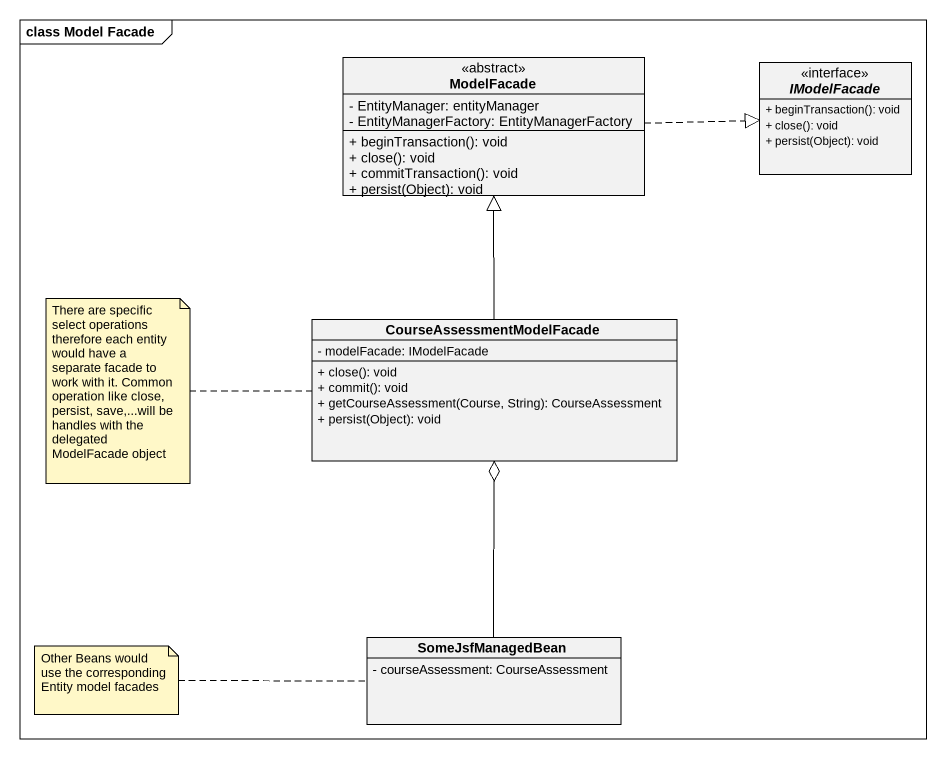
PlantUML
@startuml
mainframe class Model Facade
hide circle
hide empty members
skinparam classAttributeIconSize 0
class ModelFacade <<abstract>> {
  - EntityManager: entityManager
  - EntityManagerFactory: EntityManagerFactory
  + beginTransaction(): void
  + close(): void
  + commitTransaction(): void
  + persist(Object): void
}
interface IModelFacade <<interface>> {
  + beginTransaction(): void
  + close(): void
  + persist(Object): void
}
class CourseAssessmentModelFacade {
  - modelFacade: IModelFacade
  + close(): void
  + commit(): void
  + getCourseAssessment(Course, String): CourseAssessment
  + persist(Object): void
}
class SomeJsfManagedBean {
  - courseAssessment: CourseAssessment
}
ModelFacade .right.|> IModelFacade
CourseAssessmentModelFacade -up-|> ModelFacade
SomeJsfManagedBean -up-o CourseAssessmentModelFacade
note left of CourseAssessmentModelFacade : There are specific select operations therefore each entity would have a separate facade to work with it. Common operation like close, persist, save,...will be handles with the delegated ModelFacade object
note left of SomeJsfManagedBean : Other Beans would use the corresponding Entity model facades
@enduml
